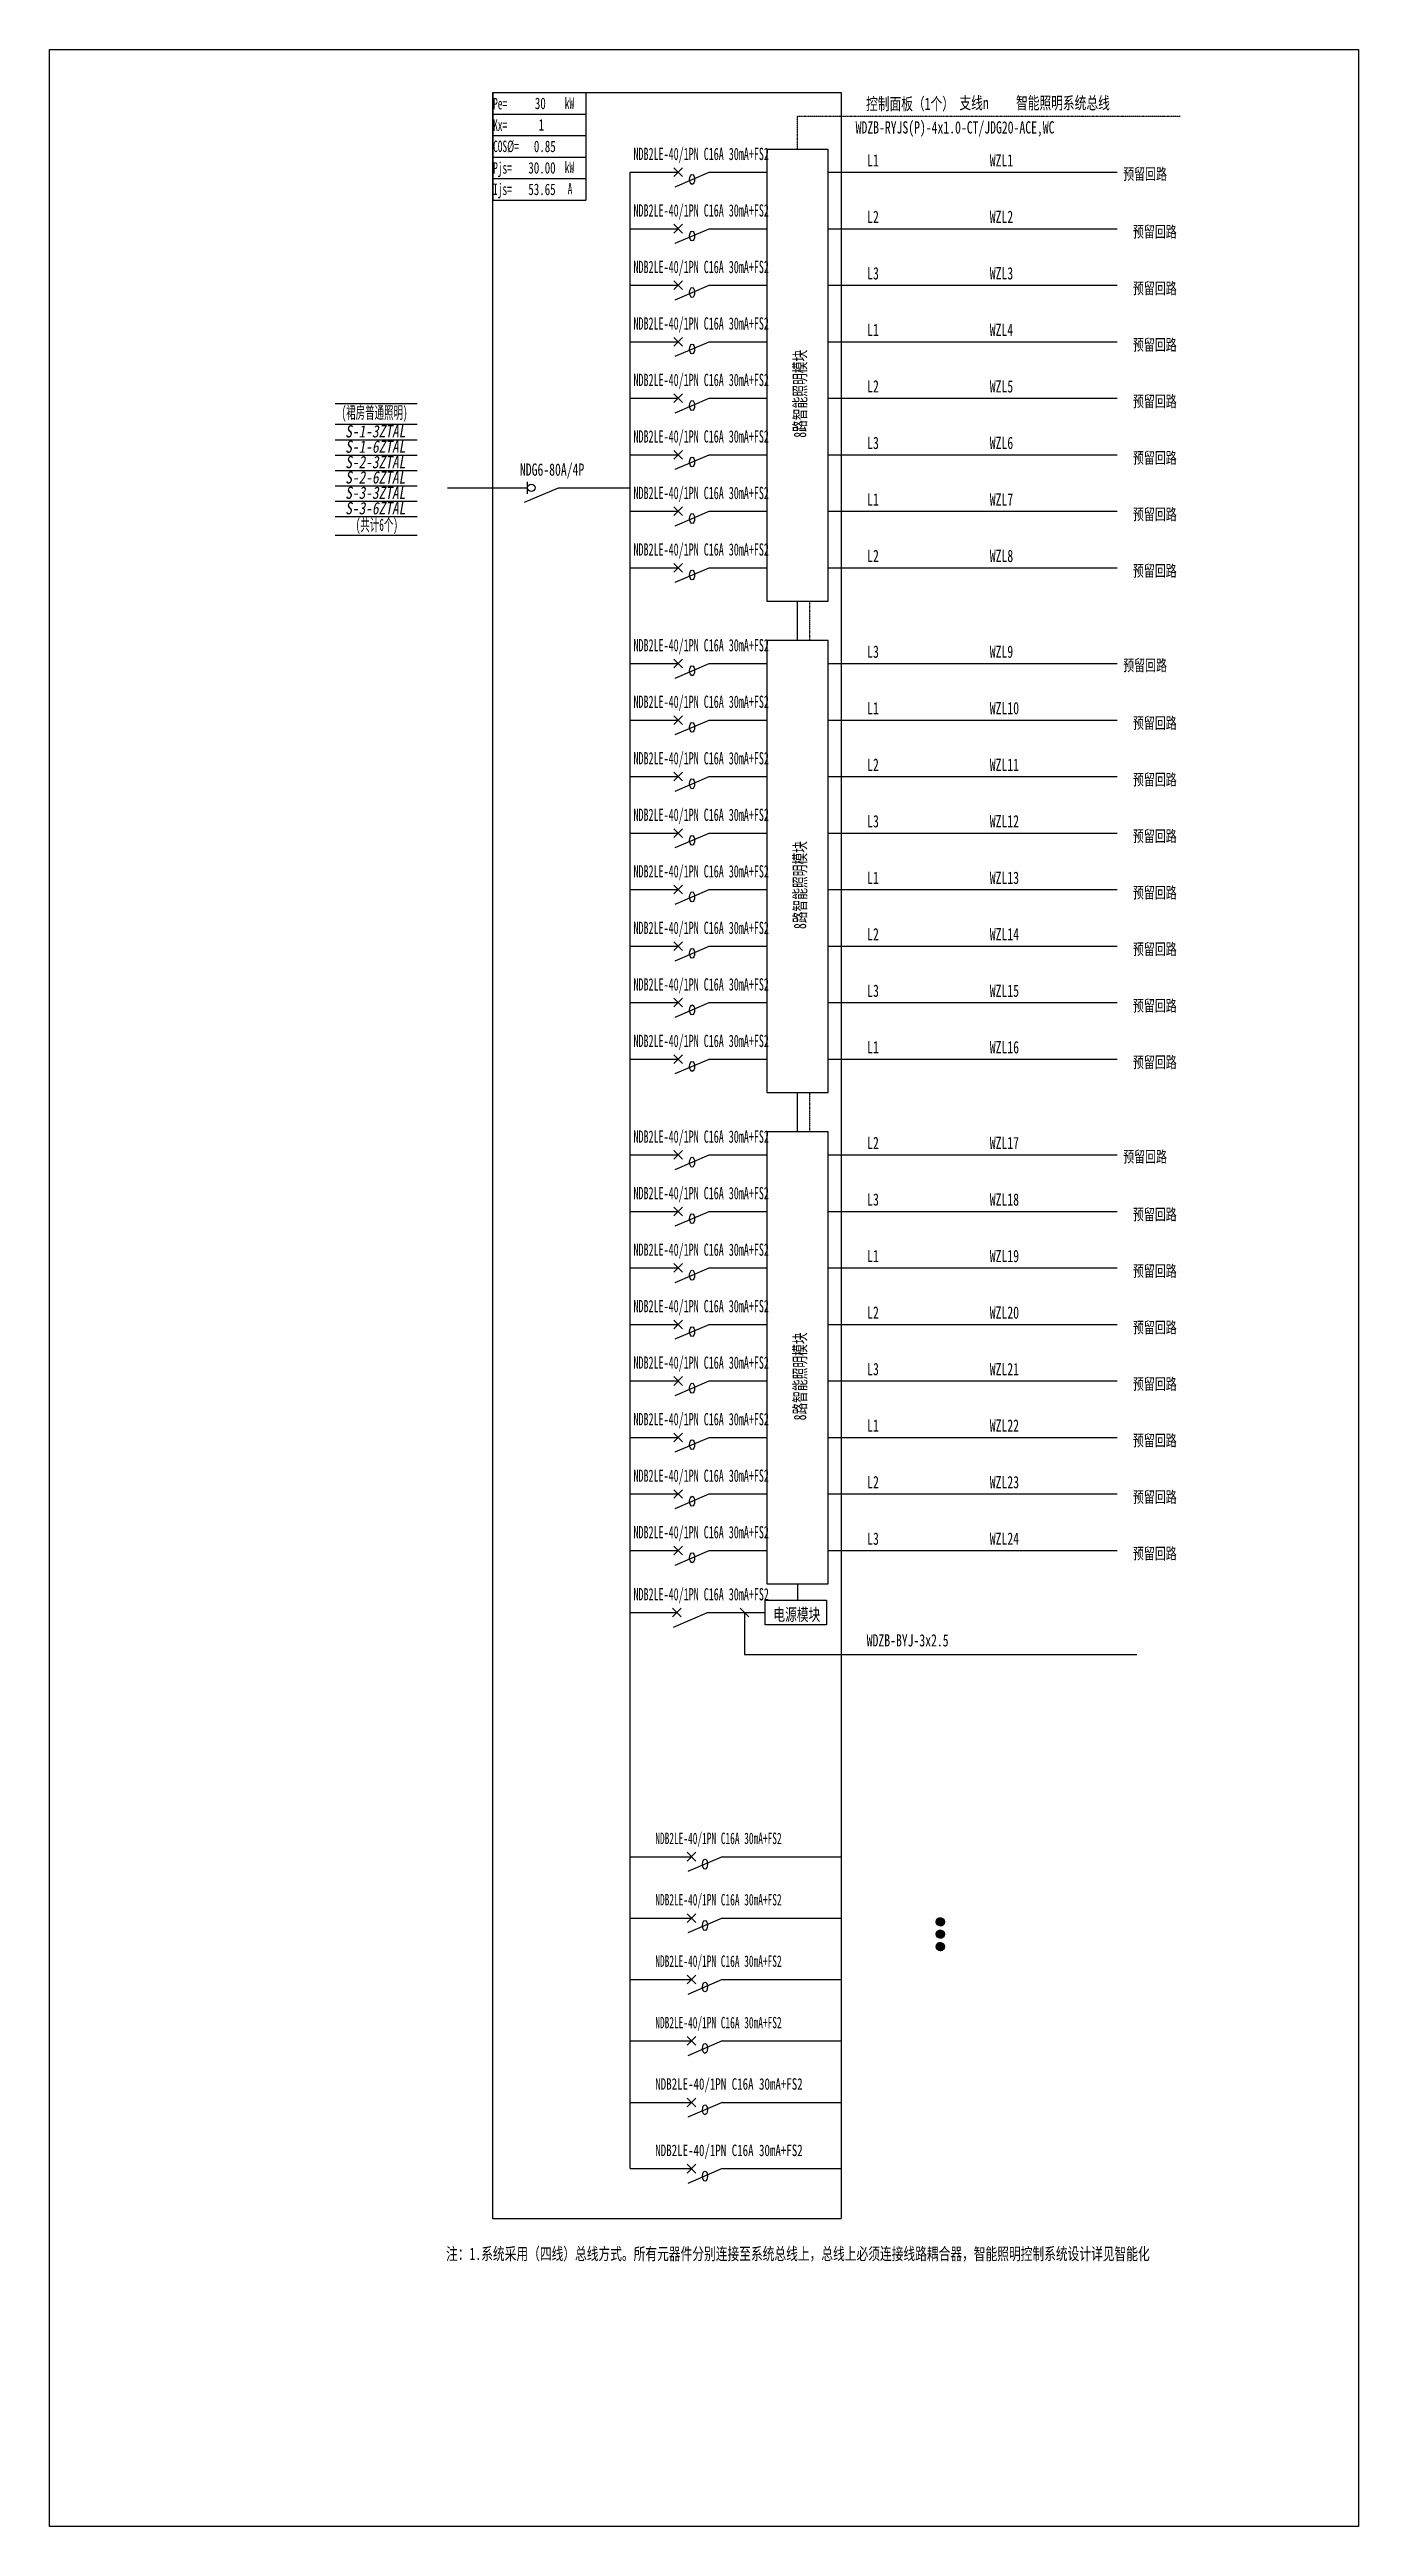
# Model space of a CAD drawing. Extents: x 214598 to 215981, y 356228 to 358844.
import ezdxf
from ezdxf.enums import TextEntityAlignment as Align

# ---------------------------------------------------------------- set-up
doc = ezdxf.new("R2010")
doc.units = 0
doc.header["$MEASUREMENT"] = 0
doc.linetypes.add('DASHDOT2', pattern=[0.5, 0.25, -0.125, 0, -0.125])
doc.linetypes.add('DASHED', pattern=[0.75, 0.5, -0.25])
for name, color, linetype in [('$0$E_E_Text（强电文字）', 51, 'Continuous'), ('D_E_Eqpm(强电设备)', 100, 'Continuous'), ('D_E_Eqpm（强电设备）', 100, 'Continuous'), ('D_E_Text(强电文字)', 51, 'Continuous'), ('D_E_Text（强电文字）', 51, 'Continuous'), ('D_E_Wire(强电线缆)', 10, 'Continuous'), ('D_E_Wire（强电线缆）', 10, 'Continuous'), ('E_E_Eqpm（强电设备）', 100, 'Continuous'), ('E_E_Wire（强电线缆）', 10, 'Continuous'), ('FL04GGFW_E72-配电箱系统图-塔楼部分$0$D_E_Text（强电文字）', 51, 'Continuous'), ('系统图', 220, 'Continuous')]:
    doc.layers.add(name, color=color, linetype=linetype)
doc.styles.add('FL04GGFW_E72-配电箱系统图-塔楼部分$0$电气', font='', dxfattribs={"width": 0.7})
doc.styles.add('电气', font='', dxfattribs={"width": 0.7})
doc.styles.add('电气箱', font='simhei.ttf', dxfattribs={"width": 0.8, "oblique": 10})
doc.styles.get('FL04GGFW_E72-配电箱系统图-塔楼部分$0$电气').set_extended_font_data('SimSun')
doc.styles.get('电气').set_extended_font_data('SimSun')

msp = doc.modelspace()

# ---------------------------------------------------------------- linework, layer by layer
at = {"layer": '$0$E_E_Text（强电文字）', "linetype": 'Continuous'}
for p, q in [((215535, 356866.6, 0), (215539.4, 356870.9, 0)), ((215535, 356853.6, 0), (215539.4, 356858, 0)), ((215535.1, 356867.4, 0), (215538.6, 356870.9, 0)), ((215535.1, 356867.2, 0), (215538.7, 356870.9, 0)), ((215535.1, 356867.1, 0), (215538.8, 356870.9, 0)), ((215535.1, 356867, 0), (215539, 356870.9, 0)), ((215535.1, 356866.9, 0), (215539.1, 356870.9, 0)), ((215535.1, 356866.8, 0), (215539.2, 356870.9, 0)), ((215535.1, 356866.7, 0), (215539.3, 356870.9, 0)), ((215535.1, 356866.5, 0), (215539.5, 356870.9, 0)), ((215535.1, 356866.4, 0), (215539.6, 356870.9, 0)), ((215535.1, 356866.3, 0), (215539.6, 356870.9, 0)), ((215535.1, 356866.2, 0), (215539.7, 356870.9, 0)), ((215535.1, 356866.2, 0), (215539.8, 356870.9, 0)), ((215535.1, 356866.1, 0), (215539.9, 356870.9, 0)), ((215535.1, 356866, 0), (215540, 356870.9, 0)), ((215535.1, 356865.9, 0), (215540.1, 356870.9, 0)), ((215535.1, 356867.5, 0), (215538.5, 356870.8, 0)), ((215535.1, 356865.8, 0), (215540.2, 356870.8, 0)), ((215535.1, 356865.7, 0), (215540.2, 356870.8, 0)), ((215535.1, 356854.5, 0), (215538.5, 356857.9, 0)), ((215535.1, 356854.4, 0), (215538.6, 356857.9, 0)), ((215535.1, 356854.3, 0), (215538.7, 356857.9, 0)), ((215535.1, 356854.2, 0), (215538.8, 356857.9, 0)), ((215535.1, 356854.1, 0), (215539, 356857.9, 0)), ((215535.1, 356853.9, 0), (215539.1, 356857.9, 0)), ((215535.1, 356853.8, 0), (215539.2, 356857.9, 0)), ((215535.1, 356853.7, 0), (215539.3, 356857.9, 0)), ((215535.1, 356853.5, 0), (215539.5, 356857.9, 0)), ((215535.1, 356853.5, 0), (215539.6, 356857.9, 0)), ((215535.1, 356853.4, 0), (215539.6, 356857.9, 0)), ((215535.1, 356853.3, 0), (215539.7, 356857.9, 0)), ((215535.1, 356853.2, 0), (215539.8, 356857.9, 0)), ((215535.1, 356853.1, 0), (215539.9, 356857.9, 0)), ((215535.1, 356853, 0), (215540, 356857.9, 0)), ((215535.1, 356852.9, 0), (215540.1, 356857.9, 0)), ((215535.1, 356852.8, 0), (215540.2, 356857.9, 0)), ((215535.1, 356852.8, 0), (215540.2, 356857.9, 0)), ((215535.2, 356867.7, 0), (215538.2, 356870.8, 0)), ((215535.2, 356867.6, 0), (215538.4, 356870.8, 0)), ((215535.2, 356865.7, 0), (215540.3, 356870.8, 0)), ((215535.2, 356865.6, 0), (215540.4, 356870.8, 0)), ((215535.2, 356865.5, 0), (215540.5, 356870.8, 0)), ((215535.2, 356865.4, 0), (215540.6, 356870.8, 0)), ((215535.2, 356867.9, 0), (215538.1, 356870.7, 0)), ((215535.2, 356865.3, 0), (215540.6, 356870.7, 0)), ((215535.2, 356854.9, 0), (215538.1, 356857.8, 0)), ((215535.2, 356854.8, 0), (215538.2, 356857.8, 0)), ((215535.2, 356854.6, 0), (215538.4, 356857.8, 0)), ((215535.2, 356852.7, 0), (215540.3, 356857.8, 0)), ((215535.2, 356852.6, 0), (215540.4, 356857.8, 0)), ((215535.2, 356852.5, 0), (215540.5, 356857.8, 0)), ((215535.2, 356852.4, 0), (215540.6, 356857.8, 0)), ((215535.2, 356852.4, 0), (215540.6, 356857.8, 0)), ((215535.3, 356868, 0), (215538, 356870.7, 0)), ((215535.3, 356865.3, 0), (215540.7, 356870.7, 0)), ((215535.3, 356865.2, 0), (215540.8, 356870.7, 0)), ((215535.3, 356865.1, 0), (215540.9, 356870.7, 0)), ((215535.3, 356865.1, 0), (215540.9, 356870.6, 0)), ((215535.3, 356855, 0), (215538, 356857.7, 0)), ((215535.3, 356852.3, 0), (215540.7, 356857.7, 0)), ((215535.3, 356852.2, 0), (215540.8, 356857.7, 0)), ((215535.3, 356852.2, 0), (215540.9, 356857.7, 0)), ((215535.3, 356852.1, 0), (215540.9, 356857.7, 0)), ((215535.4, 356868.3, 0), (215537.6, 356870.6, 0)), ((215535.4, 356868.2, 0), (215537.8, 356870.6, 0)), ((215535.4, 356865, 0), (215541, 356870.6, 0)), ((215535.4, 356864.9, 0), (215541.1, 356870.6, 0)), ((215535.4, 356864.9, 0), (215541.1, 356870.5, 0)), ((215535.4, 356855.4, 0), (215537.6, 356857.6, 0)), ((215535.4, 356855.2, 0), (215537.8, 356857.6, 0)), ((215535.4, 356852, 0), (215541, 356857.6, 0)), ((215535.4, 356851.9, 0), (215541.1, 356857.6, 0)), ((215535.4, 356851.9, 0), (215541.1, 356857.6, 0)), ((215535.5, 356868.5, 0), (215537.5, 356870.5, 0)), ((215535.5, 356864.8, 0), (215541.2, 356870.5, 0)), ((215535.5, 356864.7, 0), (215541.3, 356870.5, 0)), ((215535.5, 356864.6, 0), (215541.3, 356870.5, 0)), ((215535.5, 356855.5, 0), (215537.5, 356857.5, 0)), ((215535.5, 356851.8, 0), (215541.2, 356857.5, 0)), ((215535.5, 356851.7, 0), (215541.3, 356857.5, 0)), ((215535.5, 356851.7, 0), (215541.3, 356857.5, 0)), ((215535.6, 356868.7, 0), (215537.3, 356870.4, 0)), ((215535.6, 356864.6, 0), (215541.4, 356870.4, 0)), ((215535.6, 356864.5, 0), (215541.5, 356870.4, 0)), ((215535.6, 356864.5, 0), (215541.5, 356870.3, 0)), ((215535.6, 356855.8, 0), (215537.3, 356857.4, 0)), ((215535.6, 356851.6, 0), (215541.4, 356857.4, 0)), ((215535.6, 356851.6, 0), (215541.5, 356857.4, 0)), ((215535.6, 356851.5, 0), (215541.5, 356857.4, 0)), ((215535.7, 356864.4, 0), (215541.6, 356870.3, 0)), ((215535.7, 356864.3, 0), (215541.6, 356870.3, 0)), ((215535.7, 356864.3, 0), (215541.7, 356870.2, 0)), ((215535.7, 356851.4, 0), (215541.6, 356857.3, 0)), ((215535.7, 356851.4, 0), (215541.6, 356857.3, 0)), ((215535.7, 356851.3, 0), (215541.7, 356857.3, 0)), ((215535.8, 356869, 0), (215537, 356870.2, 0)), ((215535.8, 356864.2, 0), (215541.8, 356870.2, 0)), ((215535.8, 356864.2, 0), (215541.8, 356870.2, 0)), ((215535.8, 356864.1, 0), (215541.9, 356870.1, 0)), ((215535.8, 356856, 0), (215537, 356857.2, 0)), ((215535.8, 356851.3, 0), (215541.8, 356857.2, 0)), ((215535.8, 356851.2, 0), (215541.8, 356857.2, 0)), ((215535.8, 356851.1, 0), (215541.9, 356857.2, 0)), ((215535.9, 356864, 0), (215541.9, 356870.1, 0)), ((215535.9, 356864, 0), (215542, 356870, 0)), ((215535.9, 356851.1, 0), (215541.9, 356857.1, 0)), ((215535.9, 356851, 0), (215542, 356857.1, 0)), ((215536, 356863.9, 0), (215542, 356870, 0)), ((215536, 356863.9, 0), (215542.1, 356870, 0)), ((215536, 356851, 0), (215542, 356857, 0)), ((215536, 356850.9, 0), (215542.1, 356857, 0)), ((215536.1, 356863.8, 0), (215542.1, 356869.9, 0)), ((215536.1, 356863.8, 0), (215542.2, 356869.9, 0)), ((215536.1, 356850.9, 0), (215542.1, 356856.9, 0)), ((215536.1, 356850.8, 0), (215542.2, 356856.9, 0)), ((215536.2, 356863.7, 0), (215542.2, 356869.8, 0)), ((215536.2, 356863.7, 0), (215542.3, 356869.8, 0)), ((215536.2, 356863.6, 0), (215542.3, 356869.7, 0)), ((215536.2, 356850.8, 0), (215542.2, 356856.8, 0)), ((215536.2, 356850.7, 0), (215542.3, 356856.8, 0)), ((215536.2, 356850.7, 0), (215542.3, 356856.8, 0)), ((215536.3, 356863.6, 0), (215542.4, 356869.7, 0)), ((215536.3, 356863.5, 0), (215542.5, 356869.6, 0)), ((215536.3, 356850.6, 0), (215542.4, 356856.7, 0)), ((215536.3, 356850.6, 0), (215542.5, 356856.7, 0)), ((215536.4, 356863.5, 0), (215542.5, 356869.6, 0)), ((215536.4, 356863.4, 0), (215542.5, 356869.5, 0)), ((215536.4, 356850.5, 0), (215542.5, 356856.6, 0)), ((215536.4, 356850.5, 0), (215542.5, 356856.6, 0)), ((215536.5, 356863.4, 0), (215542.6, 356869.5, 0)), ((215536.5, 356863.3, 0), (215542.6, 356869.4, 0)), ((215536.5, 356850.4, 0), (215542.6, 356856.5, 0)), ((215536.5, 356850.4, 0), (215542.6, 356856.5, 0)), ((215536.6, 356863.3, 0), (215542.7, 356869.4, 0)), ((215536.6, 356850.3, 0), (215542.7, 356856.4, 0)), ((215536.7, 356863.3, 0), (215542.7, 356869.3, 0)), ((215536.7, 356863.2, 0), (215542.8, 356869.3, 0)), ((215536.7, 356850.3, 0), (215542.7, 356856.4, 0)), ((215536.7, 356850.2, 0), (215542.8, 356856.3, 0)), ((215536.8, 356863.2, 0), (215542.8, 356869.2, 0)), ((215536.8, 356863.1, 0), (215542.9, 356869.2, 0)), ((215536.8, 356850.2, 0), (215542.8, 356856.2, 0)), ((215536.8, 356850.1, 0), (215542.9, 356856.2, 0)), ((215536.9, 356863.1, 0), (215542.9, 356869.1, 0)), ((215536.9, 356863, 0), (215542.9, 356869, 0)), ((215536.9, 356850.1, 0), (215542.9, 356856.1, 0)), ((215536.9, 356850.1, 0), (215542.9, 356856.1, 0)), ((215537, 356863, 0), (215543, 356869, 0)), ((215537, 356863, 0), (215543, 356868.9, 0)), ((215537, 356850, 0), (215543, 356856, 0)), ((215537, 356850, 0), (215543, 356856, 0)), ((215537.1, 356862.9, 0), (215543, 356868.9, 0)), ((215537.1, 356850, 0), (215543, 356855.9, 0)), ((215537.2, 356862.9, 0), (215543.1, 356868.8, 0)), ((215537.2, 356862.9, 0), (215543.1, 356868.7, 0)), ((215537.2, 356849.9, 0), (215543.1, 356855.8, 0)), ((215537.2, 356849.9, 0), (215543.1, 356855.8, 0)), ((215537.3, 356862.8, 0), (215543.2, 356868.7, 0)), ((215537.3, 356862.8, 0), (215543.2, 356868.6, 0)), ((215537.3, 356849.9, 0), (215543.2, 356855.7, 0)), ((215537.3, 356849.8, 0), (215543.2, 356855.7, 0)), ((215537.4, 356862.8, 0), (215543.2, 356868.6, 0)), ((215537.4, 356849.8, 0), (215543.2, 356855.6, 0)), ((215537.5, 356862.7, 0), (215543.3, 356868.5, 0)), ((215537.5, 356862.7, 0), (215543.3, 356868.4, 0)), ((215537.5, 356849.7, 0), (215543.3, 356855.5, 0)), ((215537.5, 356849.7, 0), (215543.3, 356855.5, 0)), ((215537.6, 356862.7, 0), (215543.3, 356868.4, 0)), ((215537.6, 356849.7, 0), (215543.3, 356855.4, 0)), ((215537.7, 356862.6, 0), (215543.3, 356868.3, 0)), ((215537.7, 356849.7, 0), (215543.3, 356855.3, 0)), ((215537.8, 356862.6, 0), (215543.4, 356868.2, 0)), ((215537.8, 356862.6, 0), (215543.4, 356868.2, 0)), ((215537.8, 356849.6, 0), (215543.4, 356855.3, 0)), ((215537.8, 356849.6, 0), (215543.4, 356855.2, 0)), ((215537.9, 356862.6, 0), (215543.4, 356868.1, 0)), ((215537.9, 356849.6, 0), (215543.4, 356855.1, 0)), ((215538, 356862.5, 0), (215543.5, 356868, 0)), ((215538, 356862.5, 0), (215543.5, 356867.9, 0)), ((215538, 356849.6, 0), (215543.5, 356855, 0)), ((215538, 356849.5, 0), (215543.5, 356855, 0)), ((215538.1, 356862.5, 0), (215543.5, 356867.9, 0)), ((215538.1, 356849.5, 0), (215543.5, 356854.9, 0)), ((215538.2, 356862.5, 0), (215543.5, 356867.8, 0)), ((215538.2, 356849.5, 0), (215543.5, 356854.8, 0)), ((215538.3, 356862.4, 0), (215543.5, 356867.7, 0)), ((215538.3, 356862.4, 0), (215543.6, 356867.6, 0)), ((215538.3, 356849.5, 0), (215543.5, 356854.7, 0)), ((215538.3, 356849.4, 0), (215543.6, 356854.7, 0)), ((215538.4, 356862.4, 0), (215543.6, 356867.6, 0)), ((215538.4, 356849.4, 0), (215543.6, 356854.6, 0)), ((215538.5, 356862.4, 0), (215543.6, 356867.5, 0)), ((215538.5, 356849.4, 0), (215543.6, 356854.5, 0)), ((215538.6, 356862.4, 0), (215543.6, 356867.4, 0)), ((215538.6, 356849.4, 0), (215543.6, 356854.4, 0)), ((215538.7, 356862.3, 0), (215543.6, 356867.3, 0)), ((215538.7, 356862.3, 0), (215543.6, 356867.2, 0)), ((215538.7, 356849.4, 0), (215543.6, 356854.4, 0)), ((215538.7, 356849.4, 0), (215543.6, 356854.3, 0)), ((215538.8, 356862.3, 0), (215543.7, 356867.2, 0)), ((215538.8, 356849.3, 0), (215543.7, 356854.2, 0)), ((215538.9, 356862.3, 0), (215543.7, 356867.1, 0)), ((215538.9, 356849.3, 0), (215543.7, 356854.1, 0)), ((215539, 356862.3, 0), (215543.7, 356867, 0)), ((215539, 356849.3, 0), (215543.7, 356854, 0)), ((215539.1, 356862.3, 0), (215543.7, 356866.9, 0)), ((215539.1, 356849.3, 0), (215543.7, 356853.9, 0)), ((215539.2, 356862.3, 0), (215543.7, 356866.8, 0)), ((215539.2, 356849.3, 0), (215543.7, 356853.8, 0)), ((215539.3, 356862.3, 0), (215543.7, 356866.7, 0)), ((215539.3, 356849.3, 0), (215543.7, 356853.7, 0)), ((215539.4, 356862.3, 0), (215543.7, 356866.6, 0)), ((215539.4, 356849.3, 0), (215543.7, 356853.6, 0)), ((215539.5, 356862.3, 0), (215543.7, 356866.5, 0)), ((215539.5, 356849.3, 0), (215543.7, 356853.5, 0)), ((215539.6, 356862.3, 0), (215543.7, 356866.4, 0)), ((215539.6, 356849.3, 0), (215543.7, 356853.4, 0)), ((215539.7, 356862.3, 0), (215543.7, 356866.3, 0)), ((215539.7, 356849.3, 0), (215543.7, 356853.3, 0)), ((215539.8, 356862.3, 0), (215543.7, 356866.2, 0)), ((215539.8, 356849.3, 0), (215543.7, 356853.2, 0)), ((215539.9, 356862.3, 0), (215543.7, 356866.1, 0)), ((215539.9, 356849.3, 0), (215543.7, 356853.1, 0)), ((215540, 356862.3, 0), (215543.6, 356866, 0)), ((215540, 356849.4, 0), (215543.6, 356853, 0)), ((215540.1, 356862.3, 0), (215543.6, 356865.9, 0)), ((215540.1, 356849.4, 0), (215543.6, 356852.9, 0)), ((215540.2, 356862.4, 0), (215543.6, 356865.7, 0)), ((215540.2, 356849.4, 0), (215543.6, 356852.8, 0)), ((215540.4, 356862.4, 0), (215543.6, 356865.6, 0)), ((215540.4, 356849.4, 0), (215543.6, 356852.6, 0)), ((215540.5, 356862.4, 0), (215543.5, 356865.5, 0)), ((215540.5, 356849.5, 0), (215543.5, 356852.5, 0)), ((215540.6, 356862.5, 0), (215543.5, 356865.4, 0)), ((215540.6, 356849.5, 0), (215543.5, 356852.4, 0)), ((215540.8, 356862.5, 0), (215543.5, 356865.2, 0)), ((215540.8, 356849.5, 0), (215543.5, 356852.2, 0)), ((215540.9, 356862.6, 0), (215543.4, 356865, 0)), ((215540.9, 356849.6, 0), (215543.4, 356852.1, 0)), ((215541.1, 356862.7, 0), (215543.3, 356864.9, 0)), ((215541.1, 356849.7, 0), (215543.3, 356851.9, 0)), ((215541.3, 356862.7, 0), (215543.3, 356864.7, 0)), ((215541.3, 356849.7, 0), (215543.3, 356851.7, 0)), ((215541.5, 356862.8, 0), (215543.1, 356864.5, 0)), ((215541.5, 356849.9, 0), (215543.1, 356851.5, 0)), ((215541.7, 356863, 0), (215543, 356864.3, 0)), ((215541.7, 356850, 0), (215543, 356851.3, 0)), ((215542.1, 356863.2, 0), (215542.7, 356863.9, 0)), ((215542.1, 356850.3, 0), (215542.7, 356850.9, 0)), ((215535, 356840.4, 0), (215539.4, 356844.8, 0)), ((215535.1, 356840.5, 0), (215539.3, 356844.8, 0)), ((215535.1, 356840.3, 0), (215539.5, 356844.8, 0)), ((215535.1, 356841.3, 0), (215538.5, 356844.7, 0)), ((215535.1, 356841.2, 0), (215538.6, 356844.7, 0)), ((215535.1, 356841.1, 0), (215538.7, 356844.7, 0)), ((215535.1, 356841, 0), (215538.8, 356844.7, 0)), ((215535.1, 356840.9, 0), (215539, 356844.7, 0)), ((215535.1, 356840.7, 0), (215539.1, 356844.7, 0)), ((215535.1, 356840.6, 0), (215539.2, 356844.7, 0)), ((215535.1, 356840.3, 0), (215539.6, 356844.7, 0)), ((215535.1, 356840.2, 0), (215539.6, 356844.7, 0)), ((215535.1, 356840.1, 0), (215539.7, 356844.7, 0)), ((215535.1, 356840, 0), (215539.8, 356844.7, 0)), ((215535.1, 356839.9, 0), (215539.9, 356844.7, 0)), ((215535.1, 356839.8, 0), (215540, 356844.7, 0)), ((215535.1, 356839.7, 0), (215540.1, 356844.7, 0)), ((215535.1, 356839.6, 0), (215540.2, 356844.7, 0)), ((215535.1, 356839.6, 0), (215540.2, 356844.7, 0)), ((215535.2, 356841.7, 0), (215538.1, 356844.6, 0)), ((215535.2, 356841.6, 0), (215538.2, 356844.6, 0)), ((215535.2, 356841.4, 0), (215538.4, 356844.6, 0)), ((215535.2, 356839.5, 0), (215540.3, 356844.6, 0)), ((215535.2, 356839.4, 0), (215540.4, 356844.6, 0)), ((215535.2, 356839.3, 0), (215540.5, 356844.6, 0)), ((215535.2, 356839.2, 0), (215540.6, 356844.6, 0)), ((215535.2, 356839.2, 0), (215540.6, 356844.6, 0)), ((215535.3, 356841.8, 0), (215538, 356844.5, 0)), ((215535.3, 356839.1, 0), (215540.7, 356844.5, 0)), ((215535.3, 356839, 0), (215540.8, 356844.5, 0)), ((215535.3, 356839, 0), (215540.9, 356844.5, 0)), ((215535.3, 356838.9, 0), (215540.9, 356844.5, 0)), ((215535.4, 356842.2, 0), (215537.6, 356844.4, 0)), ((215535.4, 356842, 0), (215537.8, 356844.4, 0)), ((215535.4, 356838.8, 0), (215541, 356844.4, 0)), ((215535.4, 356838.8, 0), (215541.1, 356844.4, 0)), ((215535.4, 356838.7, 0), (215541.1, 356844.4, 0)), ((215535.5, 356842.3, 0), (215537.5, 356844.3, 0)), ((215535.5, 356838.6, 0), (215541.2, 356844.3, 0)), ((215535.5, 356838.5, 0), (215541.3, 356844.3, 0)), ((215535.5, 356838.5, 0), (215541.3, 356844.3, 0)), ((215535.6, 356838.4, 0), (215541.4, 356844.3, 0)), ((215535.6, 356842.6, 0), (215537.3, 356844.2, 0)), ((215535.6, 356838.4, 0), (215541.5, 356844.2, 0)), ((215535.6, 356838.3, 0), (215541.5, 356844.2, 0)), ((215535.7, 356838.2, 0), (215541.6, 356844.1, 0)), ((215535.7, 356838.2, 0), (215541.6, 356844.1, 0)), ((215535.7, 356838.1, 0), (215541.7, 356844.1, 0)), ((215535.8, 356842.8, 0), (215537, 356844, 0)), ((215535.8, 356838.1, 0), (215541.8, 356844, 0)), ((215535.8, 356838, 0), (215541.8, 356844, 0)), ((215535.8, 356837.9, 0), (215541.9, 356844, 0)), ((215535.9, 356837.9, 0), (215541.9, 356843.9, 0)), ((215535.9, 356837.8, 0), (215542, 356843.9, 0)), ((215536, 356837.8, 0), (215542, 356843.8, 0)), ((215536, 356837.7, 0), (215542.1, 356843.8, 0)), ((215536.1, 356837.7, 0), (215542.1, 356843.7, 0)), ((215536.1, 356837.6, 0), (215542.2, 356843.7, 0)), ((215536.2, 356837.6, 0), (215542.2, 356843.7, 0)), ((215536.2, 356837.5, 0), (215542.3, 356843.6, 0)), ((215536.2, 356837.5, 0), (215542.3, 356843.6, 0)), ((215536.3, 356837.4, 0), (215542.4, 356843.5, 0)), ((215536.3, 356837.4, 0), (215542.5, 356843.5, 0)), ((215536.4, 356837.3, 0), (215542.5, 356843.4, 0)), ((215536.4, 356837.3, 0), (215542.5, 356843.4, 0)), ((215536.5, 356837.2, 0), (215542.6, 356843.3, 0)), ((215536.5, 356837.2, 0), (215542.6, 356843.3, 0)), ((215536.6, 356837.1, 0), (215542.7, 356843.2, 0)), ((215536.7, 356837.1, 0), (215542.7, 356843.2, 0)), ((215536.7, 356837, 0), (215542.8, 356843.1, 0)), ((215536.8, 356837, 0), (215542.8, 356843, 0)), ((215536.8, 356837, 0), (215542.9, 356843, 0)), ((215536.9, 356836.9, 0), (215542.9, 356842.9, 0)), ((215536.9, 356836.9, 0), (215542.9, 356842.9, 0)), ((215537, 356836.8, 0), (215543, 356842.8, 0)), ((215537, 356836.8, 0), (215543, 356842.8, 0)), ((215537.1, 356836.8, 0), (215543, 356842.7, 0)), ((215537.2, 356836.7, 0), (215543.1, 356842.6, 0)), ((215537.2, 356836.7, 0), (215543.1, 356842.6, 0)), ((215537.3, 356836.7, 0), (215543.2, 356842.5, 0)), ((215537.3, 356836.6, 0), (215543.2, 356842.5, 0)), ((215537.4, 356836.6, 0), (215543.2, 356842.4, 0)), ((215537.5, 356836.6, 0), (215543.3, 356842.3, 0)), ((215537.5, 356836.5, 0), (215543.3, 356842.3, 0)), ((215537.6, 356836.5, 0), (215543.3, 356842.2, 0)), ((215537.7, 356836.5, 0), (215543.3, 356842.1, 0)), ((215537.8, 356836.4, 0), (215543.4, 356842.1, 0)), ((215537.8, 356836.4, 0), (215543.4, 356842, 0)), ((215537.9, 356836.4, 0), (215543.4, 356841.9, 0)), ((215538, 356836.4, 0), (215543.5, 356841.8, 0)), ((215538, 356836.3, 0), (215543.5, 356841.8, 0)), ((215538.1, 356836.3, 0), (215543.5, 356841.7, 0)), ((215538.2, 356836.3, 0), (215543.5, 356841.6, 0)), ((215538.3, 356836.3, 0), (215543.5, 356841.5, 0)), ((215538.3, 356836.2, 0), (215543.6, 356841.5, 0)), ((215538.4, 356836.2, 0), (215543.6, 356841.4, 0)), ((215538.5, 356836.2, 0), (215543.6, 356841.3, 0)), ((215538.6, 356836.2, 0), (215543.6, 356841.2, 0)), ((215538.7, 356836.2, 0), (215543.6, 356841.2, 0)), ((215538.7, 356836.2, 0), (215543.6, 356841.1, 0)), ((215538.8, 356836.2, 0), (215543.7, 356841, 0)), ((215538.9, 356836.1, 0), (215543.7, 356840.9, 0)), ((215539, 356836.1, 0), (215543.7, 356840.8, 0)), ((215539.1, 356836.1, 0), (215543.7, 356840.7, 0)), ((215539.2, 356836.1, 0), (215543.7, 356840.6, 0)), ((215539.3, 356836.1, 0), (215543.7, 356840.5, 0)), ((215539.4, 356836.1, 0), (215543.7, 356840.4, 0)), ((215539.5, 356836.1, 0), (215543.7, 356840.3, 0)), ((215539.6, 356836.1, 0), (215543.7, 356840.2, 0)), ((215539.7, 356836.1, 0), (215543.7, 356840.1, 0)), ((215539.8, 356836.1, 0), (215543.7, 356840, 0)), ((215539.9, 356836.2, 0), (215543.7, 356839.9, 0)), ((215540, 356836.2, 0), (215543.6, 356839.8, 0)), ((215540.1, 356836.2, 0), (215543.6, 356839.7, 0)), ((215540.2, 356836.2, 0), (215543.6, 356839.6, 0)), ((215540.4, 356836.2, 0), (215543.6, 356839.4, 0)), ((215540.5, 356836.3, 0), (215543.5, 356839.3, 0)), ((215540.6, 356836.3, 0), (215543.5, 356839.2, 0)), ((215540.8, 356836.3, 0), (215543.5, 356839, 0)), ((215540.9, 356836.4, 0), (215543.4, 356838.9, 0)), ((215541.1, 356836.5, 0), (215543.3, 356838.7, 0)), ((215541.3, 356836.6, 0), (215543.3, 356838.5, 0)), ((215541.5, 356836.7, 0), (215543.1, 356838.3, 0)), ((215541.7, 356836.8, 0), (215543, 356838.1, 0)), ((215542.1, 356837.1, 0), (215542.7, 356837.7, 0))]:
    msp.add_line(p, q, dxfattribs=at)
for centre in [(215539.4, 356866.6, 0), (215539.4, 356853.6, 0), (215539.4, 356840.4, 0)]:
    msp.add_circle(centre, 4.32, dxfattribs=at)
at = {"linetype": 'DASHED'}
for p, q in [((215066.6, 358798.5, 0), (215434.7, 358798.5, 0)), ((215066.6, 356552.9, 0), (215066.6, 358798.5, 0)), ((215434.7, 358798.5, 0), (215434.7, 356552.9, 0)), ((215434.7, 356552.9, 0), (215066.6, 356552.9, 0))]:
    msp.add_line(p, q, dxfattribs=at)
for p, q in [((214900.2, 358470, 0), (214986.7, 358470, 0)), ((214900.2, 358448.2, 0), (214986.7, 358448.2, 0)), ((214900.2, 358431.9, 0), (214986.7, 358431.9, 0)), ((214900.2, 358415.7, 0), (214986.7, 358415.7, 0)), ((214900.2, 358399.5, 0), (214986.7, 358399.5, 0)), ((214900.2, 358383.2, 0), (214986.7, 358383.2, 0)), ((214900.2, 358367, 0), (214986.7, 358367, 0)), ((214900.2, 358350.7, 0), (214986.7, 358350.7, 0)), ((214900.2, 358331.2, 0), (214986.7, 358331.2, 0))]:
    msp.add_line(p, q)
at = {"layer": 'D_E_Eqpm(强电设备)', "color": 100}
msp.add_line((215100.1, 358365.8, 0), (215135.9, 358381.1, 0), dxfattribs=at)
at = {"layer": 'D_E_Eqpm（强电设备）'}
for p, q in [((215420.9, 358738.6, 0), (215356, 358738.6, 0)), ((215356, 358738.6, 0), (215356, 358261.3, 0)), ((215420.9, 358261.3, 0), (215420.9, 358738.6, 0)), ((215103.5, 358374.6, 0), (215103.5, 358387.6, 0)), ((215356, 358261.3, 0), (215420.9, 358261.3, 0)), ((215420.9, 358219.7, 0), (215356, 358219.7, 0)), ((215356, 358219.7, 0), (215356, 357742.4, 0)), ((215420.9, 357742.4, 0), (215420.9, 358219.7, 0)), ((215356, 357742.4, 0), (215420.9, 357742.4, 0)), ((215420.9, 357700.8, 0), (215356, 357700.8, 0)), ((215356, 357700.8, 0), (215356, 357223.5, 0)), ((215420.9, 357223.5, 0), (215420.9, 357700.8, 0)), ((215356, 357223.5, 0), (215420.9, 357223.5, 0)), ((215354.3, 357206.3, 0), (215419.2, 357206.3, 0)), ((215354.3, 357180.3, 0), (215354.3, 357206.3, 0)), ((215419.2, 357206.3, 0), (215419.2, 357180.3, 0)), ((215419.2, 357180.3, 0), (215354.3, 357180.3, 0)), ((215272.1, 356930.8, 0), (215281.3, 356940, 0)), ((215281.3, 356930.8, 0), (215272.1, 356940, 0)), ((215309.1, 356935.4, 0), (215272.5, 356919.7, 0)), ((215272.1, 356865.9, 0), (215281.3, 356875.1, 0)), ((215281.3, 356865.9, 0), (215272.1, 356875.1, 0)), ((215309.1, 356870.5, 0), (215272.5, 356854.8, 0)), ((215272.1, 356801.1, 0), (215281.3, 356810.2, 0)), ((215281.3, 356801.1, 0), (215272.1, 356810.2, 0)), ((215309.1, 356805.7, 0), (215272.5, 356790, 0)), ((215272.1, 356736.2, 0), (215281.3, 356745.4, 0)), ((215281.3, 356736.2, 0), (215272.1, 356745.4, 0)), ((215309.1, 356740.8, 0), (215272.5, 356725.1, 0)), ((215272.1, 356671.3, 0), (215281.3, 356680.5, 0)), ((215281.3, 356671.3, 0), (215272.1, 356680.5, 0)), ((215309.1, 356675.9, 0), (215272.5, 356660.2, 0)), ((215272.1, 356601.3, 0), (215281.3, 356610.5, 0)), ((215281.3, 356601.3, 0), (215272.1, 356610.5, 0)), ((215309.1, 356605.9, 0), (215272.5, 356590.2, 0))]:
    msp.add_line(p, q, dxfattribs=at)
msp.add_circle((215107.4, 358381.1, 0), 3.95, dxfattribs=at)
for centre in [(215277.2, 358706.8, 0), (215277.2, 358647.1, 0), (215277.2, 358587.4, 0), (215277.2, 358527.7, 0), (215277.2, 358468, 0), (215277.2, 358408.4, 0), (215277.2, 358348.7, 0), (215277.2, 358289, 0), (215277.2, 358187.9, 0), (215277.2, 358128.2, 0), (215277.2, 358068.5, 0), (215277.2, 358008.8, 0), (215277.2, 357949.1, 0), (215277.2, 357889.4, 0), (215277.2, 357829.7, 0), (215277.2, 357770, 0), (215277.2, 357668.9, 0), (215277.2, 357609.2, 0), (215277.2, 357549.5, 0), (215277.2, 357489.9, 0), (215277.2, 357430.2, 0), (215277.2, 357370.5, 0), (215277.2, 357310.8, 0), (215277.2, 357251.1, 0), (215290.8, 356927.5, 0), (215290.8, 356862.7, 0), (215290.8, 356797.8, 0), (215290.8, 356732.9, 0), (215290.8, 356668.1, 0), (215290.8, 356598, 0)]:
    msp.add_ellipse(centre, major_axis=(0, 5.22), ratio=0.500475, dxfattribs=at)
at = {"layer": 'D_E_Text（强电文字）'}
for p, q in [((215066.6, 358798.5, 0), (215165, 358798.5, 0)), ((215066.6, 358798.5, 0), (215066.6, 358685, 0)), ((215165, 358798.5, 0), (215165, 358685, 0)), ((215066.6, 358775.8, 0), (215165, 358775.8, 0)), ((215066.6, 358753.1, 0), (215165, 358753.1, 0)), ((215066.6, 358730.4, 0), (215165, 358730.4, 0)), ((215066.6, 358707.7, 0), (215165, 358707.7, 0)), ((215066.6, 358685, 0), (215165, 358685, 0))]:
    msp.add_line(p, q, dxfattribs=at)
at = {"layer": 'D_E_Wire(强电线缆)'}
msp.add_line((215211.8, 356605.9, 0), (215211.8, 358714.5, 0), dxfattribs=at)
at = {"layer": 'D_E_Wire(强电线缆)', "color": 10}
for p, q in [((215211.8, 358714.5, 0), (215262.6, 358714.5, 0)), ((215295.1, 358714.5, 0), (215356, 358714.5, 0)), ((215420.9, 358714.5, 0), (215726, 358714.5, 0)), ((215211.8, 358654.8, 0), (215262.6, 358654.8, 0)), ((215295.1, 358654.8, 0), (215356, 358654.8, 0)), ((215420.9, 358654.8, 0), (215726, 358654.8, 0)), ((215211.8, 358595.1, 0), (215262.6, 358595.1, 0)), ((215295.1, 358595.1, 0), (215356, 358595.1, 0)), ((215420.9, 358595.1, 0), (215726, 358595.1, 0)), ((215211.8, 358535.4, 0), (215262.6, 358535.4, 0)), ((215295.1, 358535.4, 0), (215356, 358535.4, 0)), ((215420.9, 358535.4, 0), (215726, 358535.4, 0)), ((215211.8, 358475.7, 0), (215262.6, 358475.7, 0)), ((215295.1, 358475.7, 0), (215356, 358475.7, 0)), ((215420.9, 358475.7, 0), (215726, 358475.7, 0)), ((215211.8, 358416, 0), (215262.6, 358416, 0)), ((215295.1, 358416, 0), (215356, 358416, 0)), ((215420.9, 358416, 0), (215726, 358416, 0)), ((215211.8, 358356.3, 0), (215262.6, 358356.3, 0)), ((215295.1, 358356.3, 0), (215356, 358356.3, 0)), ((215420.9, 358356.3, 0), (215726, 358356.3, 0)), ((215211.8, 358296.6, 0), (215262.6, 358296.6, 0)), ((215295.1, 358296.6, 0), (215356, 358296.6, 0)), ((215420.9, 358296.6, 0), (215726, 358296.6, 0)), ((215211.8, 358195.5, 0), (215262.6, 358195.5, 0)), ((215295.1, 358195.5, 0), (215356, 358195.5, 0)), ((215420.9, 358195.5, 0), (215726, 358195.5, 0)), ((215211.8, 358135.8, 0), (215262.6, 358135.8, 0)), ((215295.1, 358135.8, 0), (215356, 358135.8, 0)), ((215420.9, 358135.8, 0), (215726, 358135.8, 0)), ((215211.8, 358076.2, 0), (215262.6, 358076.2, 0)), ((215295.1, 358076.2, 0), (215356, 358076.2, 0)), ((215420.9, 358076.2, 0), (215726, 358076.2, 0)), ((215211.8, 358016.5, 0), (215262.6, 358016.5, 0)), ((215295.1, 358016.5, 0), (215356, 358016.5, 0)), ((215420.9, 358016.5, 0), (215726, 358016.5, 0)), ((215211.8, 357956.8, 0), (215262.6, 357956.8, 0)), ((215295.1, 357956.8, 0), (215356, 357956.8, 0)), ((215420.9, 357956.8, 0), (215726, 357956.8, 0)), ((215211.8, 357897.1, 0), (215262.6, 357897.1, 0)), ((215295.1, 357897.1, 0), (215356, 357897.1, 0)), ((215420.9, 357897.1, 0), (215726, 357897.1, 0)), ((215211.8, 357837.4, 0), (215262.6, 357837.4, 0)), ((215295.1, 357837.4, 0), (215356, 357837.4, 0)), ((215420.9, 357837.4, 0), (215726, 357837.4, 0)), ((215211.8, 357777.7, 0), (215262.6, 357777.7, 0)), ((215295.1, 357777.7, 0), (215356, 357777.7, 0)), ((215420.9, 357777.7, 0), (215726, 357777.7, 0)), ((215211.8, 357676.6, 0), (215262.6, 357676.6, 0)), ((215295.1, 357676.6, 0), (215356, 357676.6, 0)), ((215420.9, 357676.6, 0), (215726, 357676.6, 0)), ((215211.8, 357616.9, 0), (215262.6, 357616.9, 0)), ((215295.1, 357616.9, 0), (215356, 357616.9, 0)), ((215420.9, 357616.9, 0), (215726, 357616.9, 0)), ((215211.8, 357557.2, 0), (215262.6, 357557.2, 0)), ((215295.1, 357557.2, 0), (215356, 357557.2, 0)), ((215420.9, 357557.2, 0), (215726, 357557.2, 0)), ((215211.8, 357497.5, 0), (215262.6, 357497.5, 0)), ((215295.1, 357497.5, 0), (215356, 357497.5, 0)), ((215420.9, 357497.5, 0), (215726, 357497.5, 0)), ((215211.8, 357437.8, 0), (215262.6, 357437.8, 0)), ((215295.1, 357437.8, 0), (215356, 357437.8, 0)), ((215420.9, 357437.8, 0), (215726, 357437.8, 0)), ((215211.8, 357378.1, 0), (215262.6, 357378.1, 0)), ((215295.1, 357378.1, 0), (215356, 357378.1, 0)), ((215420.9, 357378.1, 0), (215726, 357378.1, 0)), ((215211.8, 357318.5, 0), (215262.6, 357318.5, 0)), ((215295.1, 357318.5, 0), (215356, 357318.5, 0)), ((215420.9, 357318.5, 0), (215726, 357318.5, 0)), ((215211.8, 357258.8, 0), (215262.6, 357258.8, 0)), ((215295.1, 357258.8, 0), (215356, 357258.8, 0)), ((215420.9, 357258.8, 0), (215726, 357258.8, 0)), ((215211.8, 357193.3, 0), (215260.9, 357193.3, 0)), ((215293.4, 357193.3, 0), (215354.3, 357193.3, 0)), ((215309.1, 356740.8, 0), (215434.7, 356740.8, 0))]:
    msp.add_line(p, q, dxfattribs=at)
at = {"layer": 'D_E_Wire（强电线缆）', "linetype": 'DASHDOT2'}
for p, q in [((215388.5, 358773.6, 0), (215792.7, 358773.6, 0)), ((215388.5, 358738.6, 0), (215388.5, 358773.6, 0)), ((215401.4, 358219.7, 0), (215401.4, 358261.3, 0)), ((215401.4, 357700.8, 0), (215401.4, 357742.4, 0))]:
    msp.add_line(p, q, dxfattribs=at)
at = {"layer": 'D_E_Wire（强电线缆）'}
for p, q in [((215018.8, 358381.1, 0), (215103.5, 358381.1, 0)), ((215135.9, 358381.1, 0), (215211.8, 358381.1, 0)), ((215211.8, 356935.4, 0), (215276.7, 356935.4, 0)), ((215309.1, 356935.4, 0), (215434.7, 356935.4, 0)), ((215211.8, 356870.5, 0), (215276.7, 356870.5, 0)), ((215309.1, 356870.5, 0), (215434.7, 356870.5, 0)), ((215211.8, 356805.7, 0), (215276.7, 356805.7, 0)), ((215309.1, 356805.7, 0), (215434.7, 356805.7, 0)), ((215211.8, 356740.8, 0), (215276.7, 356740.8, 0)), ((215211.8, 356675.9, 0), (215276.7, 356675.9, 0)), ((215309.1, 356675.9, 0), (215434.7, 356675.9, 0)), ((215211.8, 356605.9, 0), (215276.7, 356605.9, 0)), ((215309.1, 356605.9, 0), (215434.7, 356605.9, 0))]:
    msp.add_line(p, q, dxfattribs=at)
at = {"layer": 'E_E_Eqpm（强电设备）', "color": 100}
for p, q in [((215258, 358709.9, 0), (215267.2, 358719.1, 0)), ((215267.2, 358709.9, 0), (215258, 358719.1, 0)), ((215259.3, 358699.1, 0), (215295.1, 358714.5, 0)), ((215258, 358650.2, 0), (215267.2, 358659.4, 0)), ((215267.2, 358650.2, 0), (215258, 358659.4, 0)), ((215259.3, 358639.5, 0), (215295.1, 358654.8, 0)), ((215258, 358590.5, 0), (215267.2, 358599.7, 0)), ((215267.2, 358590.5, 0), (215258, 358599.7, 0)), ((215259.3, 358579.8, 0), (215295.1, 358595.1, 0)), ((215258, 358530.8, 0), (215267.2, 358540, 0)), ((215267.2, 358530.8, 0), (215258, 358540, 0)), ((215259.3, 358520.1, 0), (215295.1, 358535.4, 0)), ((215258, 358471.1, 0), (215267.2, 358480.3, 0)), ((215267.2, 358471.1, 0), (215258, 358480.3, 0)), ((215259.3, 358460.4, 0), (215295.1, 358475.7, 0)), ((215258, 358411.4, 0), (215267.2, 358420.6, 0)), ((215267.2, 358411.4, 0), (215258, 358420.6, 0)), ((215259.3, 358400.7, 0), (215295.1, 358416, 0)), ((215258, 358351.7, 0), (215267.2, 358360.9, 0)), ((215267.2, 358351.7, 0), (215258, 358360.9, 0)), ((215259.3, 358341, 0), (215295.1, 358356.3, 0)), ((215258, 358292.1, 0), (215267.2, 358301.2, 0)), ((215267.2, 358292.1, 0), (215258, 358301.2, 0)), ((215259.3, 358281.3, 0), (215295.1, 358296.6, 0)), ((215258, 358190.9, 0), (215267.2, 358200.1, 0)), ((215267.2, 358190.9, 0), (215258, 358200.1, 0)), ((215259.3, 358180.2, 0), (215295.1, 358195.5, 0)), ((215258, 358131.3, 0), (215267.2, 358140.4, 0)), ((215267.2, 358131.3, 0), (215258, 358140.4, 0)), ((215259.3, 358120.5, 0), (215295.1, 358135.8, 0)), ((215258, 358071.6, 0), (215267.2, 358080.7, 0)), ((215267.2, 358071.6, 0), (215258, 358080.7, 0)), ((215259.3, 358060.8, 0), (215295.1, 358076.2, 0)), ((215258, 358011.9, 0), (215267.2, 358021.1, 0)), ((215267.2, 358011.9, 0), (215258, 358021.1, 0)), ((215259.3, 358001.1, 0), (215295.1, 358016.5, 0)), ((215258, 357952.2, 0), (215267.2, 357961.4, 0)), ((215267.2, 357952.2, 0), (215258, 357961.4, 0)), ((215259.3, 357941.4, 0), (215295.1, 357956.8, 0)), ((215258, 357892.5, 0), (215267.2, 357901.7, 0)), ((215267.2, 357892.5, 0), (215258, 357901.7, 0)), ((215259.3, 357881.7, 0), (215295.1, 357897.1, 0)), ((215258, 357832.8, 0), (215267.2, 357842, 0)), ((215267.2, 357832.8, 0), (215258, 357842, 0)), ((215259.3, 357822.1, 0), (215295.1, 357837.4, 0)), ((215258, 357773.1, 0), (215267.2, 357782.3, 0)), ((215267.2, 357773.1, 0), (215258, 357782.3, 0)), ((215259.3, 357762.4, 0), (215295.1, 357777.7, 0)), ((215258, 357672, 0), (215267.2, 357681.2, 0)), ((215267.2, 357672, 0), (215258, 357681.2, 0)), ((215259.3, 357661.3, 0), (215295.1, 357676.6, 0)), ((215258, 357612.3, 0), (215267.2, 357621.5, 0)), ((215267.2, 357612.3, 0), (215258, 357621.5, 0)), ((215259.3, 357601.6, 0), (215295.1, 357616.9, 0)), ((215258, 357552.6, 0), (215267.2, 357561.8, 0)), ((215267.2, 357552.6, 0), (215258, 357561.8, 0)), ((215259.3, 357541.9, 0), (215295.1, 357557.2, 0)), ((215258, 357492.9, 0), (215267.2, 357502.1, 0)), ((215267.2, 357492.9, 0), (215258, 357502.1, 0)), ((215259.3, 357482.2, 0), (215295.1, 357497.5, 0)), ((215258, 357433.2, 0), (215267.2, 357442.4, 0)), ((215267.2, 357433.2, 0), (215258, 357442.4, 0)), ((215259.3, 357422.5, 0), (215295.1, 357437.8, 0)), ((215258, 357373.6, 0), (215267.2, 357382.7, 0)), ((215267.2, 357373.6, 0), (215258, 357382.7, 0)), ((215259.3, 357362.8, 0), (215295.1, 357378.1, 0)), ((215258, 357313.9, 0), (215267.2, 357323, 0)), ((215267.2, 357313.9, 0), (215258, 357323, 0)), ((215259.3, 357303.1, 0), (215295.1, 357318.5, 0)), ((215258, 357254.2, 0), (215267.2, 357263.3, 0)), ((215267.2, 357254.2, 0), (215258, 357263.3, 0)), ((215259.3, 357243.4, 0), (215295.1, 357258.8, 0)), ((215256.4, 357188.7, 0), (215265.5, 357197.9, 0)), ((215265.5, 357188.7, 0), (215256.4, 357197.9, 0)), ((215257.6, 357177.9, 0), (215293.4, 357193.3, 0))]:
    msp.add_line(p, q, dxfattribs=at)
at = {"layer": 'E_E_Wire（强电线缆）'}
for p, q in [((215388.5, 358219.7, 0), (215388.5, 358261.3, 0)), ((215388.5, 357700.8, 0), (215388.5, 357742.4, 0)), ((215388.5, 357223.5, 0), (215388.5, 357206.3, 0))]:
    msp.add_line(p, q, dxfattribs=at)
at = {"layer": 'FL04GGFW_E72-配电箱系统图-塔楼部分$0$D_E_Text（强电文字）'}
for p, q in [((215337.2, 357188.7, 0), (215328, 357197.9, 0)), ((215332.6, 357193.3, 0), (215332.6, 357148.9, 0)), ((215332.6, 357148.9, 0), (215747, 357148.9, 0))]:
    msp.add_line(p, q, dxfattribs=at)
at = {"layer": '系统图', "ltscale": 9973.992009}
msp.add_lwpolyline([(214598.5, 358844), (215981, 358844), (215981, 356228), (214598.5, 356228)], close=True, dxfattribs=at)

# ---------------------------------------------------------------- texts
at = {"layer": 'D_E_Text(强电文字)', "style": 'FL04GGFW_E72-配电箱系统图-塔楼部分$0$电气'}
for s, width, p in [('NDB2LE-40/1PN C16A 30mA+FS2', 0.6, (215286.8, 358727.3, 0)), ('NDB2LE-40/1PN C16A 30mA+FS2', 0.6, (215286.8, 358667.6, 0)), ('NDB2LE-40/1PN C16A 30mA+FS2', 0.6, (215286.8, 358607.9, 0)), ('NDB2LE-40/1PN C16A 30mA+FS2', 0.6, (215286.8, 358548.2, 0)), ('NDB2LE-40/1PN C16A 30mA+FS2', 0.6, (215286.8, 358488.6, 0)), ('NDB2LE-40/1PN C16A 30mA+FS2', 0.6, (215286.8, 358428.9, 0)), ('NDG6-80A/4P', 0.7, (215129.3, 358393.9, 0)), ('NDB2LE-40/1PN C16A 30mA+FS2', 0.6, (215286.8, 358369.2, 0)), ('NDB2LE-40/1PN C16A 30mA+FS2', 0.6, (215286.8, 358309.5, 0)), ('NDB2LE-40/1PN C16A 30mA+FS2', 0.6, (215286.8, 358208.4, 0)), ('NDB2LE-40/1PN C16A 30mA+FS2', 0.6, (215286.8, 358148.7, 0)), ('NDB2LE-40/1PN C16A 30mA+FS2', 0.6, (215286.8, 358089, 0)), ('NDB2LE-40/1PN C16A 30mA+FS2', 0.6, (215286.8, 358029.3, 0)), ('NDB2LE-40/1PN C16A 30mA+FS2', 0.6, (215286.8, 357969.6, 0)), ('NDB2LE-40/1PN C16A 30mA+FS2', 0.6, (215286.8, 357909.9, 0)), ('NDB2LE-40/1PN C16A 30mA+FS2', 0.6, (215286.8, 357850.2, 0)), ('NDB2LE-40/1PN C16A 30mA+FS2', 0.6, (215286.8, 357790.5, 0)), ('NDB2LE-40/1PN C16A 30mA+FS2', 0.6, (215286.8, 357689.4, 0)), ('NDB2LE-40/1PN C16A 30mA+FS2', 0.6, (215286.8, 357629.7, 0)), ('NDB2LE-40/1PN C16A 30mA+FS2', 0.6, (215286.8, 357570, 0)), ('NDB2LE-40/1PN C16A 30mA+FS2', 0.6, (215286.8, 357510.4, 0)), ('NDB2LE-40/1PN C16A 30mA+FS2', 0.6, (215286.8, 357450.7, 0)), ('NDB2LE-40/1PN C16A 30mA+FS2', 0.6, (215286.8, 357391, 0)), ('NDB2LE-40/1PN C16A 30mA+FS2', 0.6, (215286.8, 357331.3, 0)), ('NDB2LE-40/1PN C16A 30mA+FS2', 0.6, (215286.8, 357271.6, 0)), ('NDB2LE-40/1PN C16A 30mA+FS2', 0.6, (215286.8, 357206.1, 0))]:
    msp.add_text(s, height=12.974, dxfattribs=dict(at, width=width)).set_placement(p, align=Align.CENTER)
at = {"layer": 'D_E_Text(强电文字)', "color": 51, "style": 'FL04GGFW_E72-配电箱系统图-塔楼部分$0$电气', "width": 0.7}
for s, p in [('L1', (215462.1, 358720.5, 0)), ('L2', (215462.1, 358660.9, 0)), ('L3', (215462.1, 358601.2, 0)), ('L1', (215462.1, 358541.5, 0)), ('L2', (215462.1, 358481.8, 0)), ('L3', (215462.1, 358422.1, 0)), ('L1', (215462.1, 358362.4, 0)), ('L2', (215462.1, 358302.7, 0)), ('L3', (215462.1, 358201.6, 0)), ('L1', (215462.1, 358141.9, 0)), ('L2', (215462.1, 358082.2, 0)), ('L3', (215462.1, 358022.5, 0)), ('L1', (215462.1, 357962.8, 0)), ('L2', (215462.1, 357903.1, 0)), ('L3', (215462.1, 357843.5, 0)), ('L1', (215462.1, 357783.8, 0)), ('L2', (215462.1, 357682.7, 0)), ('L3', (215462.1, 357623, 0)), ('L1', (215462.1, 357563.3, 0)), ('L2', (215462.1, 357503.6, 0)), ('L3', (215462.1, 357443.9, 0)), ('L1', (215462.1, 357384.2, 0)), ('L2', (215462.1, 357324.5, 0)), ('L3', (215462.1, 357264.8, 0))]:
    msp.add_text(s, height=12.97, dxfattribs=at).set_placement(p)
at = {"layer": 'D_E_Text(强电文字)', "style": 'FL04GGFW_E72-配电箱系统图-塔楼部分$0$电气', "width": 0.7}
for s, height, p in [('WZL1', 12.97, (215591.6, 358720.5, 0)), ('WZL2', 12.97, (215591.6, 358660.9, 0)), ('WZL3', 12.97, (215591.6, 358601.2, 0)), ('WZL4', 12.97, (215591.6, 358541.5, 0)), ('WZL5', 12.97, (215591.6, 358481.8, 0)), ('WZL6', 12.97, (215591.6, 358422.1, 0)), ('WZL7', 12.97, (215591.6, 358362.4, 0)), ('WZL8', 12.97, (215591.6, 358302.7, 0)), ('WZL9', 12.97, (215591.6, 358201.6, 0)), ('WZL10', 12.97, (215591.6, 358141.9, 0)), ('WZL11', 12.97, (215591.6, 358082.2, 0)), ('WZL12', 12.97, (215591.6, 358022.5, 0)), ('WZL13', 12.97, (215591.6, 357962.8, 0)), ('WZL14', 12.97, (215591.6, 357903.1, 0)), ('WZL15', 12.97, (215591.6, 357843.5, 0)), ('WZL16', 12.97, (215591.6, 357783.8, 0)), ('WZL17', 12.97, (215591.6, 357682.7, 0)), ('WZL18', 12.97, (215591.6, 357623, 0)), ('WZL19', 12.97, (215591.6, 357563.3, 0)), ('WZL20', 12.97, (215591.6, 357503.6, 0)), ('WZL21', 12.97, (215591.6, 357443.9, 0)), ('WZL22', 12.97, (215591.6, 357384.2, 0)), ('WZL23', 12.97, (215591.6, 357324.5, 0)), ('WZL24', 12.97, (215591.6, 357264.8, 0)), ('WDZB-BYJ-3x2.5', 12.974, (215461.6, 357157.4, 0)), ('注：1.系统采用（四线）总线方式。所有元器件分别连接至系统总线上，总线上必须连接线路耦合器，智能照明控制系统设计详见智能化', 12.974, (215017.3, 356509.5, 0))]:
    msp.add_text(s, height=height, dxfattribs=at).set_placement(p)
at = {"layer": 'D_E_Text（强电文字）', "linetype": 'Continuous', "style": '电气', "width": 0.6}
for s, height, p in [('Pe=', 12.11, (215067, 358780.8, 0)), ('kW', 12.11, (215142.7, 358781.3, 0)), ('Kx=', 12.11, (215067, 358758.1, 0)), ('COS%%C=', 12.11, (215067, 358735.7, 0)), ('Pjs=', 12.11, (215067, 358712.9, 0)), ('kW', 12.11, (215142.7, 358713.6, 0)), ('Ijs=', 12.11, (215067, 358690.4, 0)), ('A', 12.1, (215145.8, 358690.9, 0))]:
    msp.add_text(s, height=height, dxfattribs=at).set_placement(p)
at = {"layer": 'D_E_Text（强电文字）', "style": '电气'}
for s, height, width, p in [('30', 12.11, 0.7, (215111.1, 358781.1, 0)), ('1', 12.1, 0.7, (215115.1, 358758.4, 0)), (' 0.85', 12.11, 0.7, (215104.3, 358735.7, 0)), ('预留回路', 12.11, 0.7, (215732.5, 358706.5, 0)), ('预留回路', 12.11, 0.7, (215742.8, 358645.5, 0)), ('预留回路', 12.11, 0.7, (215742.8, 358585.8, 0)), ('预留回路', 12.11, 0.7, (215742.8, 358526.1, 0)), ('预留回路', 12.11, 0.7, (215742.8, 358466.4, 0)), ('预留回路', 12.11, 0.7, (215742.8, 358406.7, 0)), ('预留回路', 12.11, 0.7, (215742.8, 358347.1, 0)), ('预留回路', 12.11, 0.7, (215742.8, 358287.4, 0)), ('预留回路', 12.11, 0.7, (215732.5, 358187.6, 0)), ('预留回路', 12.11, 0.7, (215742.8, 358126.6, 0)), ('预留回路', 12.11, 0.7, (215742.8, 358066.9, 0)), ('预留回路', 12.11, 0.7, (215742.8, 358007.2, 0)), ('预留回路', 12.11, 0.7, (215742.8, 357947.5, 0)), ('预留回路', 12.11, 0.7, (215742.8, 357887.8, 0)), ('预留回路', 12.11, 0.7, (215742.8, 357828.1, 0)), ('预留回路', 12.11, 0.7, (215742.8, 357768.4, 0)), ('预留回路', 12.11, 0.7, (215732.5, 357668.6, 0)), ('预留回路', 12.11, 0.7, (215742.8, 357607.6, 0)), ('预留回路', 12.11, 0.7, (215742.8, 357547.9, 0)), ('预留回路', 12.11, 0.7, (215742.8, 357488.2, 0)), ('预留回路', 12.11, 0.7, (215742.8, 357428.6, 0)), ('预留回路', 12.11, 0.7, (215742.8, 357368.9, 0)), ('预留回路', 12.11, 0.7, (215742.8, 357309.2, 0)), ('预留回路', 12.11, 0.7, (215742.8, 357249.5, 0)), ('电源模块', 12.97, 0.7, (215363, 357184.6, 0)), ('NDB2LE-40/1PN C16A 30mA+FS2', 12.109, 0.6, (215238.3, 356948.7, 0)), ('NDB2LE-40/1PN C16A 30mA+FS2', 12.109, 0.6, (215238.3, 356883.9, 0)), ('NDB2LE-40/1PN C16A 30mA+FS2', 12.109, 0.6, (215238.3, 356819, 0)), ('NDB2LE-40/1PN C16A 30mA+FS2', 12.109, 0.6, (215238.3, 356754.1, 0)), ('NDB2LE-40/1PN C16A 30mA+FS2', 12.109, 0.7, (215238.3, 356689.3, 0)), ('NDB2LE-40/1PN C16A 30mA+FS2', 12.109, 0.7, (215238.3, 356619.2, 0))]:
    msp.add_text(s, height=height, dxfattribs=dict(at, width=width)).set_placement(p)
at = {"layer": 'D_E_Text（强电文字）', "color": 200, "style": '电气', "width": 0.7}
for s, p in [('30.00', (215104.2, 358713, 0)), ('53.65', (215104.2, 358690.3, 0))]:
    msp.add_text(s, height=12.11, dxfattribs=at).set_placement(p)
at = {"layer": 'D_E_Text（强电文字）', "style": '电气', "width": 0.55}
for s, p in [('(裙房普通照明)', (214941.8, 358459.9, 0)), ('(共计6个)', (214944.2, 358341.3, 0))]:
    msp.add_text(s, height=12.97, dxfattribs=at).set_placement(p, align=Align.MIDDLE)
at = {"layer": 'D_E_Text（强电文字）', "style": '电气箱', "oblique": 10, "width": 0.8}
for s, p in [('S-1-3ZTAL', (214942.6, 358440.8, 0)), ('S-1-6ZTAL', (214942.6, 358424.6, 0)), ('S-2-3ZTAL', (214942.6, 358408.3, 0)), ('S-2-6ZTAL', (214942.6, 358392.1, 0)), ('S-3-3ZTAL', (214942.6, 358375.9, 0)), ('S-3-6ZTAL', (214942.6, 358359.6, 0))]:
    msp.add_text(s, height=12.97, dxfattribs=at).set_placement(p, align=Align.MIDDLE)
at = {"layer": 'FL04GGFW_E72-配电箱系统图-塔楼部分$0$D_E_Text（强电文字）', "style": 'FL04GGFW_E72-配电箱系统图-塔楼部分$0$电气', "width": 0.7}
for s, height, p in [('控制面板（1个）', 12.97, (215460.9, 358780.2, 0)), ('支线n', 12.97, (215559.5, 358781.1, 0)), ('智能照明系统总线', 12.97, (215619.3, 358781.1, 0)), ('WDZB-RYJS(P)-4x1.0-CT/JDG20-ACE,WC', 12.974, (215449.9, 358755.3, 0))]:
    msp.add_text(s, height=height, dxfattribs=at).set_placement(p)
for p in [(215397.6, 358434, 0), (215397.6, 357915.1, 0), (215397.6, 357396.2, 0)]:
    msp.add_text('8路智能照明模块', height=12.97, rotation=90, dxfattribs=at).set_placement(p)

doc.saveas('drawing.dxf')
